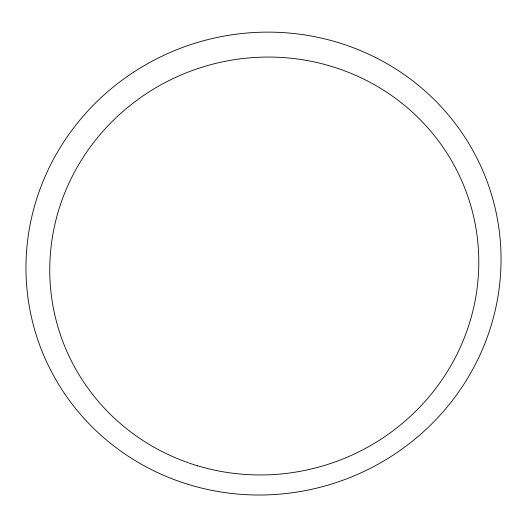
<?xml version="1.0" encoding="UTF-8"?>
<svg xmlns="http://www.w3.org/2000/svg" width="527" height="527" viewBox="0 0 527 527"><rect width="100%" height="100%" fill="white"/><g stroke="black" fill="none" stroke-linecap="round" stroke-linejoin="round"><path stroke-width="0.79" d="M188.251 484.412A238.224 230.74 -17.7 0 0 496.25 213.119A238.224 230.74 -17.7 0 0 105.999 93.187A238.224 230.74 -17.7 0 0 188.251 484.412M197.487 465.756A215.135 208.303 -17.7 0 0 474.214 219.258A215.135 208.303 -17.7 0 0 121.131 113.028A215.135 208.303 -17.7 0 0 197.487 465.756"/></g></svg>
